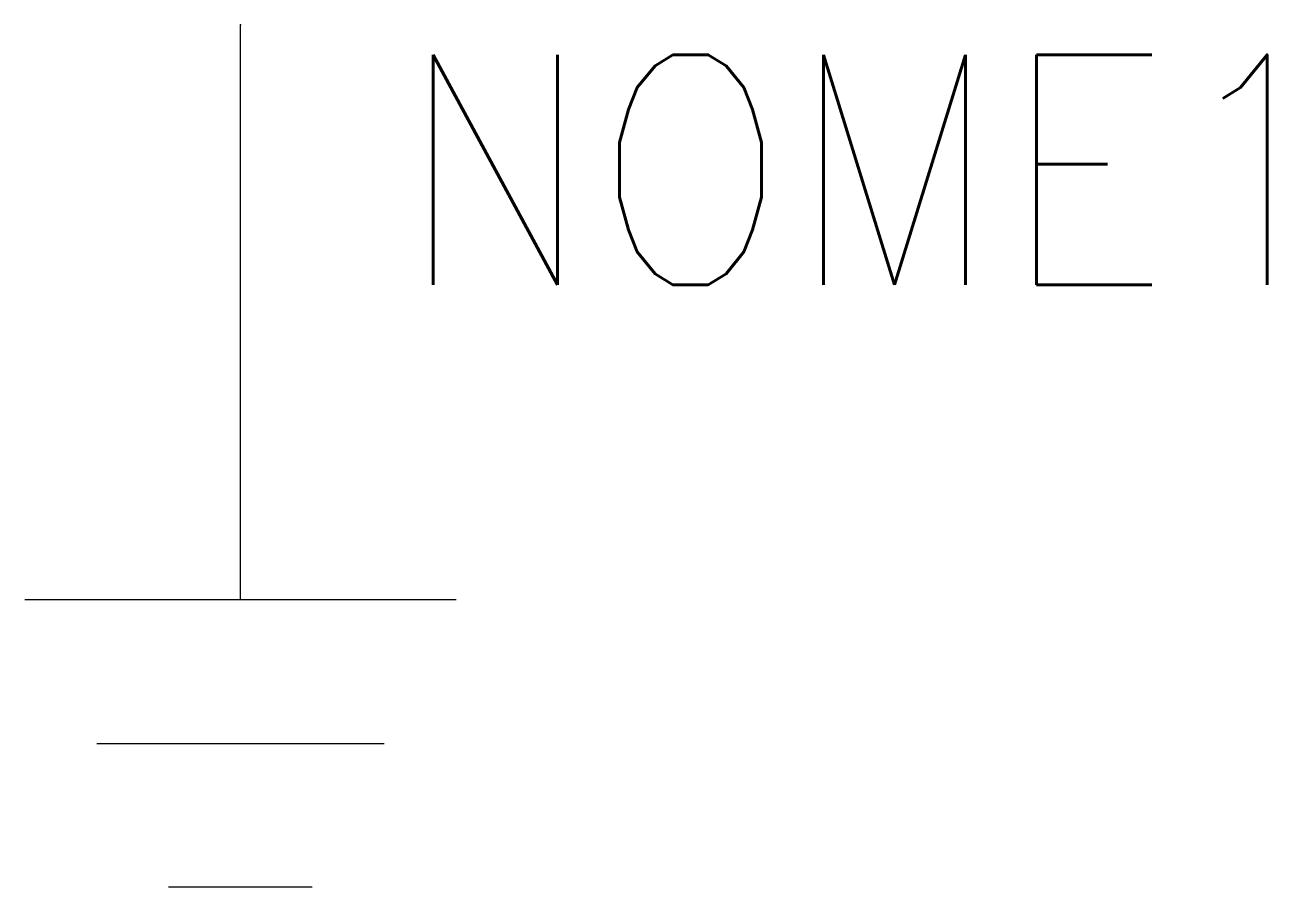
# Model space of a CAD drawing. Header units: millimetres. Extents: x 1001.6 to 1012.4, y 1021.6 to 1029.1.
import ezdxf

# ---------------------------------------------------------------- set-up
doc = ezdxf.new("R2010")
doc.units = ezdxf.units.MM
doc.layers.add('14', color=7, linetype='Continuous')
doc.styles.add('ROMANS', font='romans.shx')

# ---------------------------------------------------------------- blocks, each defined once
blk = doc.blocks.new('V_B_TERRA-BAIXO')
for p, q in [((0, -5), (0, 0)), ((1.875, -5), (-1.875, -5)), ((-1.25, -6.25), (1.25, -6.25)), ((0.625, -7.5), (-0.625, -7.5))]:
    blk.add_line(p, q)
blk.add_point((0, 0))

msp = doc.modelspace()

# ---------------------------------------------------------------- block references
at = {"layer": '14', "color": 7}
msp.add_blockref('V_B_TERRA-BAIXO', (1003.444, 1029.076), dxfattribs=at)

# ---------------------------------------------------------------- texts
at = {"style": 'ROMANS', "width": 0.9}
msp.add_attdef('NOME1', (1004.813, 1026.816), '', height=2, dxfattribs=at)

doc.saveas('drawing.dxf')
